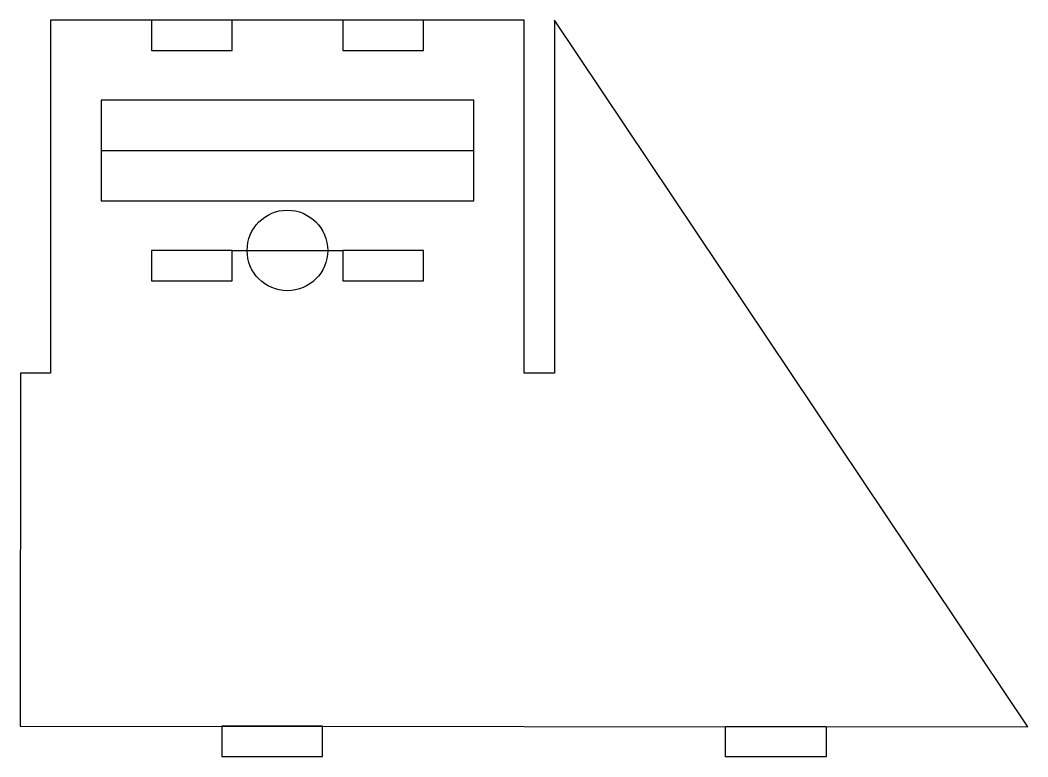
# Model space of a CAD drawing. Header units: millimetres. Extents: x 0 to 100, y -3.1 to 70.
import ezdxf

# ---------------------------------------------------------------- set-up
doc = ezdxf.new("R2010")
doc.units = ezdxf.units.MM
doc.layers.get('0').update_dxf_attribs({"linetype": 'CONTINUOUS'})

msp = doc.modelspace()

# ---------------------------------------------------------------- linework, layer by layer
for p, q in [((8.024, 57.08), (45.024, 57.08)), ((13.024, 47.16), (13.024, 44.16)), ((21.024, 47.16), (13.024, 47.16)), ((21.024, 44.16), (21.024, 47.16)), ((21.024, 47.16), (32.024, 47.16)), ((40.024, 47.16), (32.024, 47.16)), ((32.024, 47.16), (32.024, 44.16)), ((40.024, 44.16), (40.024, 47.16)), ((13.024, 44.16), (21.024, 44.16)), ((32.024, 44.16), (40.024, 44.16))]:
    msp.add_line(p, q)
for points in [[(3.024, 35), (0.024, 35), (0, 0), (100, -0.07), (53.024, 70), (53.024, 35), (50.024, 35), (50.024, 70), (3.024, 70)], [(21.024, 70), (13.024, 70), (13.024, 67), (21.024, 67)], [(40.024, 70), (32.024, 70), (32.024, 67), (40.024, 67)], [(45.024, 62.08), (8.024, 62.08), (8.024, 52.08), (45.024, 52.08)], [(30, -0.014), (20, -0.014), (20, -3.014), (30, -3.014)], [(70, -0.056), (80, -0.056), (80, -3.056), (70, -3.056)]]:
    msp.add_lwpolyline(points, close=True)
msp.add_circle((26.524, 47.16), 4)

doc.saveas('drawing.dxf')
